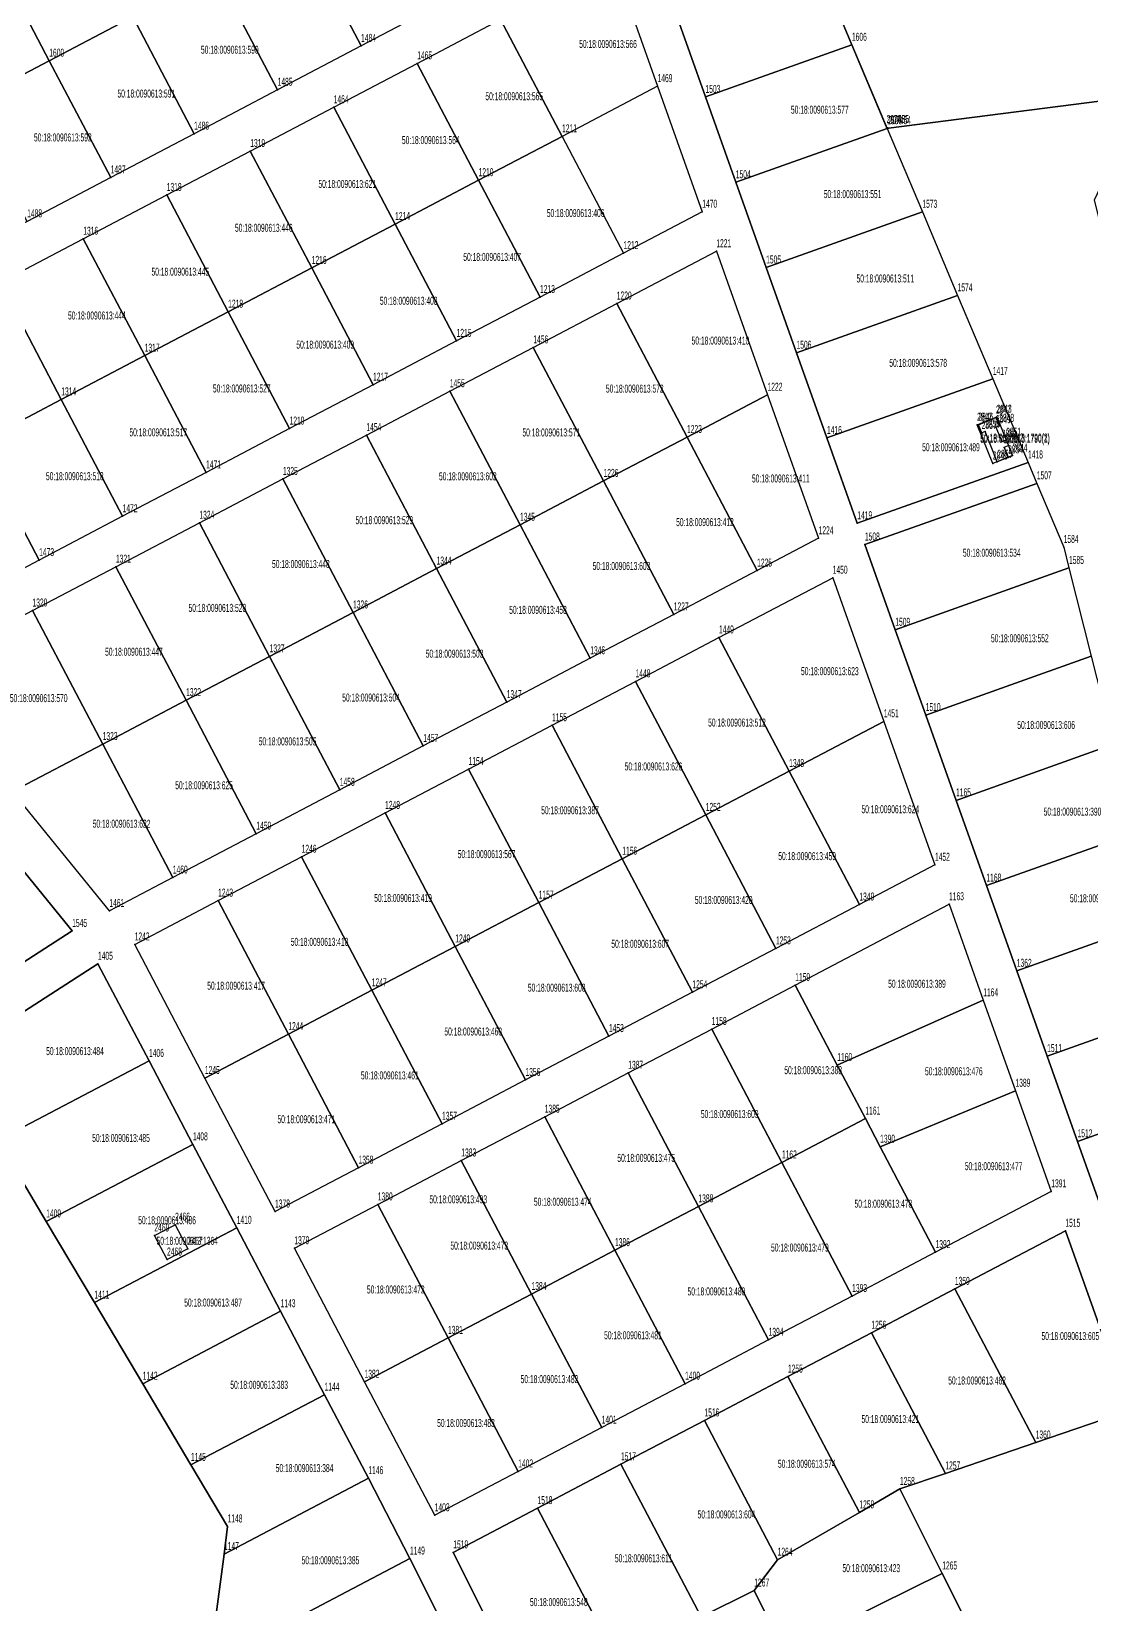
# Model space of a CAD drawing. Extents: x 1277570 to 1279623, y 422293 to 424918.
# Drawn here: x 1278325.3 to 1278606.3, y 422947.8 to 423365 of the extents above; entities that cross this region are included whole.
import ezdxf

# ---------------------------------------------------------------- set-up
doc = ezdxf.new("R2010")
doc.units = 0
doc.layers.get('0').update_dxf_attribs({"linetype": 'CONTINUOUS'})

# ---------------------------------------------------------------- blocks, each defined once
blk = doc.blocks.new('REGION1')
at = {"color": 7, "linetype": 'CONTINUOUS'}
for points in [[(1278495.659999, 423370.999998), (1278503.989998, 423347.600002), (1278512.039998, 423324.99), (1278520.089998, 423302.379998), (1278528.140002, 423279.770001), (1278536.209998, 423257.169999), (1278544.250002, 423234.560001), (1278589.509999, 423250.67), (1278591.840001, 423245.139999), (1278546.270002, 423228.909998), (1278554.320002, 423206.290002), (1278562.380002, 423183.69), (1278570.430002, 423161.079998), (1278578.480001, 423138.470001), (1278586.530001, 423115.859999), (1278594.580001, 423093.250002), (1278602.640001, 423070.649999), (1278610.690001, 423048.029998)], [(1278616.380001, 422999.259999), (1278599.41, 423046.909998), (1278570.12, 423031.519998), (1278547.990001, 423019.890001), (1278525.859998, 423008.259999), (1278503.729999, 422996.630001), (1278481.600001, 422984.999999), (1278459.460001, 422973.370002), (1278437.139998, 422961.640001), (1278456.990001, 422921.929998)], [(1278502.850001, 422944.559999), (1278516.940001, 422951.520001), (1278524.910001, 422935.38)], [(1278436.400002, 422938.529998), (1278425.660001, 422960.000001), (1278414.629998, 422981.320002), (1278402.999998, 423003.450002), (1278391.360002, 423025.580002), (1278379.739998, 423047.700002), (1278368.109998, 423069.840001), (1278356.470002, 423091.970001), (1278342.939998, 423117.73), (1278303.630001, 423092.439999), (1278298.009999, 423101.900001), (1278336.11, 423126.430002), (1278320.400002, 423145.859998), (1278304.660002, 423165.299999), (1278288.949999, 423184.729999), (1278273.22, 423204.17), (1278257.500002, 423223.61), (1278241.769998, 423243.040001), (1278226.049999, 423262.480001), (1278210.330001, 423281.920001), (1278194.600002, 423301.350002), (1278180.84, 423318.359998), (1278144.739999, 423299.390001)], [(1278434.830001, 423372.760001), (1278412.699998, 423361.129999), (1278390.569999, 423349.500002), (1278368.440001, 423337.87), (1278346.310002, 423326.239998), (1278324.179999, 423314.61), (1278302.05, 423302.979998), (1278279.910001, 423291.350001), (1278256.020001, 423278.789998), (1278235.67, 423268.090002), (1278213.209998, 423295.830002), (1278190.769998, 423323.580001), (1278223.450002, 423340.749998), (1278247.359998, 423353.310001), (1278269.490002, 423364.949998), (1278291.62, 423376.570001)], [(1278484.98, 423368.160002), (1278491.3, 423350.460001), (1278503.149998, 423317.159998), (1278482.270002, 423306.179998), (1278460.129998, 423294.550001), (1278438.01, 423282.919999), (1278415.870001, 423271.290001), (1278393.740002, 423259.659999), (1278371.609999, 423248.030002), (1278349.48, 423236.4), (1278327.350001, 423224.769998), (1278305.229999, 423213.140001), (1278287.610001, 423203.880001), (1278265.16, 423231.620002), (1278242.709999, 423259.370001), (1278272.66, 423275.110001), (1278294.789998, 423286.739998), (1278316.920002, 423298.36), (1278339.05, 423310.000002), (1278361.169999, 423321.62), (1278383.309998, 423333.260001), (1278405.440001, 423344.879999), (1278427.58, 423356.510001), (1278449.699999, 423368.149998)]]:
    blk.add_lwpolyline(points, dxfattribs=at)
for points in [[(1278347.709999, 423223.039998), (1278369.830001, 423234.67), (1278391.970001, 423246.300002), (1278414.099999, 423257.929999), (1278436.229998, 423269.560002), (1278458.360001, 423281.189999), (1278480.49, 423292.820001), (1278506.880001, 423306.689999), (1278520.440002, 423268.63), (1278534.000002, 423230.570002), (1278517.700002, 423221.999998), (1278495.579999, 423210.38), (1278473.45, 423198.749998), (1278451.310001, 423187.110002), (1278429.189998, 423175.489999), (1278407.06, 423163.860002), (1278384.920001, 423152.23), (1278362.790002, 423140.600002), (1278345.959998, 423131.749999), (1278320.310002, 423163.45), (1278294.660001, 423195.17), (1278325.58, 423211.410001)], [(1278396.930001, 423146.109999), (1278419.070001, 423157.740001), (1278441.189999, 423169.369998), (1278463.329998, 423181), (1278485.460001, 423192.630002), (1278507.579999, 423204.259999), (1278537.72, 423220.099998), (1278551.280001, 423182.030001), (1278564.840001, 423143.970002), (1278544.800002, 423133.440002), (1278522.669999, 423121.81), (1278500.54, 423110.180002), (1278478.400001, 423098.55), (1278456.279998, 423086.919998), (1278434.16, 423075.290001), (1278412.020001, 423063.659999), (1278389.890002, 423052.030001), (1278371.280001, 423087.439998), (1278352.669999, 423122.849999), (1278374.799998, 423134.480001)], [(1278439.269999, 423065.559999), (1278461.400002, 423077.180001), (1278483.530001, 423088.819998), (1278505.66, 423100.440001), (1278527.789998, 423112.069998), (1278568.57, 423133.509998), (1278577.640001, 423108.050001), (1278586.180002, 423084.049999), (1278595.680001, 423057.380002), (1278565, 423041.26), (1278542.880002, 423029.630002), (1278520.739998, 423018), (1278498.61, 423006.369998), (1278476.490001, 422994.740001), (1278454.350002, 422983.109999), (1278432.219999, 422971.480001), (1278413.610002, 423006.889998), (1278395.010002, 423042.299999), (1278417.13, 423053.920002)]]:
    blk.add_lwpolyline(points, close=True, dxfattribs=at)
blk = doc.blocks.new('REGION2')
at = {"color": 7, "linetype": 'CONTINUOUS'}
blk.add_lwpolyline([(1278577.499998, 422934.570002), (1278566.770002, 422956.04), (1278555.549999, 422978.459998), (1278567.600002, 422982.579999), (1278591.54, 422990.770001), (1278616.380001, 422999.259999), (1278626.79, 423002.819999), (1278664.649998, 423015.76), (1278695.400002, 423024.589999), (1278721.46, 423032.080001), (1278721.580002, 423032.039998), (1278869.729998, 423054.520002)], dxfattribs=at)
blk = doc.blocks.new('REGION3')
at = {"color": 7, "linetype": 'CONTINUOUS'}
blk.add_lwpolyline([(1278902.079999, 423193.240002), (1278834.630001, 423182.65), (1278792.279998, 423326.860002), (1278759.17, 423349.35), (1278710.249998, 423358.619999), (1278620.220001, 423348.020002), (1278552.55, 423339.33), (1278552.030002, 423339.629998), (1278542.83, 423361.430002), (1278534.450002, 423381.310001)], dxfattribs=at)

msp = doc.modelspace()

# ---------------------------------------------------------------- linework, layer by layer
at = {"color": 7, "linetype": 'CONTINUOUS'}
for points in [[(1278396.419999, 423392.110002), (1278418.550002, 423403.739999), (1278434.830001, 423372.760001), (1278412.699998, 423361.129999)], [(1278313.749999, 423388.199998), (1278335.880002, 423399.83), (1278352.160001, 423368.850002), (1278330.029998, 423357.22)], [(1278374.28, 423380.48), (1278396.419999, 423392.110002), (1278412.699998, 423361.129999), (1278390.569999, 423349.500002)], [(1278291.62, 423376.570001), (1278313.749999, 423388.199998), (1278330.029998, 423357.22), (1278307.889999, 423345.589998)], [(1278449.699999, 423368.149998), (1278481.95, 423385.089998), (1278484.98, 423368.160002), (1278491.3, 423350.460001), (1278465.979998, 423337.160001)], [(1278352.160001, 423368.850002), (1278374.28, 423380.48), (1278390.569999, 423349.500002), (1278368.440001, 423337.87)], [(1278495.659999, 423370.999998), (1278534.450002, 423381.310001), (1278542.83, 423361.430002), (1278503.989998, 423347.600002)], [(1278330.029998, 423357.22), (1278352.160001, 423368.850002), (1278368.440001, 423337.87), (1278346.310002, 423326.239998)], [(1278427.58, 423356.510001), (1278449.699999, 423368.149998), (1278465.979998, 423337.160001), (1278443.849999, 423325.529999)], [(1278503.989998, 423347.600002), (1278542.83, 423361.430002), (1278552.17, 423339.279998), (1278512.039998, 423324.99)], [(1278307.889999, 423345.589998), (1278330.029998, 423357.22), (1278346.310002, 423326.239998), (1278324.179999, 423314.61)], [(1278405.440001, 423344.879999), (1278427.58, 423356.510001), (1278443.849999, 423325.529999), (1278421.72, 423313.900001)], [(1278383.309998, 423333.260001), (1278405.440001, 423344.879999), (1278421.72, 423313.900001), (1278399.600002, 423302.269999)], [(1278443.849999, 423325.529999), (1278465.979998, 423337.160001), (1278482.270002, 423306.179998), (1278460.129998, 423294.550001)], [(1278512.039998, 423324.99), (1278552.17, 423339.279998), (1278561.499999, 423317.139999), (1278520.089998, 423302.379998)], [(1278361.169999, 423321.62), (1278383.309998, 423333.260001), (1278399.600002, 423302.269999), (1278377.459998, 423290.650001)], [(1278421.72, 423313.900001), (1278443.849999, 423325.529999), (1278460.129998, 423294.550001), (1278438.01, 423282.919999)], [(1278339.05, 423310.000002), (1278361.169999, 423321.62), (1278377.459998, 423290.650001), (1278355.33, 423279.01)], [(1278520.089998, 423302.379998), (1278561.499999, 423317.139999), (1278570.839999, 423294.980001), (1278528.140002, 423279.770001)], [(1278399.600002, 423302.269999), (1278421.72, 423313.900001), (1278438.01, 423282.919999), (1278415.870001, 423271.290001)], [(1278316.920002, 423298.36), (1278339.05, 423310.000002), (1278355.33, 423279.01), (1278333.210001, 423267.390002)], [(1278480.49, 423292.820001), (1278506.880001, 423306.689999), (1278520.440002, 423268.63), (1278499.100001, 423257.41)], [(1278377.459998, 423290.650001), (1278399.600002, 423302.269999), (1278415.870001, 423271.290001), (1278393.740002, 423259.659999)], [(1278294.789998, 423286.739998), (1278316.920002, 423298.36), (1278333.210001, 423267.390002), (1278311.070002, 423255.750001)], [(1278528.140002, 423279.770001), (1278570.839999, 423294.980001), (1278580.179999, 423272.830002), (1278536.209998, 423257.169999)], [(1278355.33, 423279.01), (1278377.459998, 423290.650001), (1278393.740002, 423259.659999), (1278371.609999, 423248.030002)], [(1278458.360001, 423281.189999), (1278480.49, 423292.820001), (1278499.100001, 423257.41), (1278476.969998, 423245.780002)], [(1278333.210001, 423267.390002), (1278355.33, 423279.01), (1278371.609999, 423248.030002), (1278349.48, 423236.4)], [(1278436.229998, 423269.560002), (1278458.360001, 423281.189999), (1278476.969998, 423245.780002), (1278454.839999, 423234.15)], [(1278414.099999, 423257.929999), (1278436.229998, 423269.560002), (1278454.839999, 423234.15), (1278432.710001, 423222.530002)], [(1278536.209998, 423257.169999), (1278580.179999, 423272.830002), (1278589.509999, 423250.67), (1278544.250002, 423234.560001)], [(1278311.070002, 423255.750001), (1278333.210001, 423267.390002), (1278349.48, 423236.4), (1278327.350001, 423224.769998)], [(1278499.100001, 423257.41), (1278520.440002, 423268.63), (1278534.000002, 423230.570002), (1278517.700002, 423221.999998)], [(1278576.010002, 423260.699999), (1278581.230002, 423262.820001), (1278585.42, 423252.499999), (1278580.19, 423250.380001)], [(1278576.35, 423260.68), (1278580.989999, 423262.560002), (1278581.870002, 423260.379998), (1278580.989999, 423260.019999), (1278582.539998, 423256.2), (1278583.719998, 423256.680002), (1278584.340001, 423255.16), (1278583.160002, 423254.680002), (1278584.240001, 423252.020001), (1278581.359999, 423250.849999), (1278578.120002, 423258.860001), (1278577.239999, 423258.500001)], [(1278391.970001, 423246.300002), (1278414.099999, 423257.929999), (1278432.710001, 423222.530002), (1278410.580002, 423210.890001)], [(1278476.969998, 423245.780002), (1278499.100001, 423257.41), (1278517.700002, 423221.999998), (1278495.579999, 423210.38)], [(1278288.949999, 423244.129998), (1278311.070002, 423255.750001), (1278327.350001, 423224.769998), (1278305.229999, 423213.140001)], [(1278369.830001, 423234.67), (1278391.970001, 423246.300002), (1278410.580002, 423210.890001), (1278388.449998, 423199.259999)], [(1278454.839999, 423234.15), (1278476.969998, 423245.780002), (1278495.579999, 423210.38), (1278473.45, 423198.749998)], [(1278546.270002, 423228.909998), (1278591.840001, 423245.139999), (1278598.96, 423228.260001), (1278600.370002, 423222.699998), (1278554.320002, 423206.290002)], [(1278347.709999, 423223.039998), (1278369.830001, 423234.67), (1278388.449998, 423199.259999), (1278366.309999, 423187.640001)], [(1278432.710001, 423222.530002), (1278454.839999, 423234.15), (1278473.45, 423198.749998), (1278451.310001, 423187.110002)], [(1278325.58, 423211.410001), (1278347.709999, 423223.039998), (1278366.309999, 423187.640001), (1278344.190001, 423175.999999)], [(1278410.580002, 423210.890001), (1278432.710001, 423222.530002), (1278451.310001, 423187.110002), (1278429.189998, 423175.489999)], [(1278507.579999, 423204.259999), (1278537.72, 423220.099998), (1278551.280001, 423182.030001), (1278526.190001, 423168.849998)], [(1278554.320002, 423206.290002), (1278600.370002, 423222.699998), (1278606.29, 423199.33), (1278562.380002, 423183.69)], [(1278294.660001, 423195.17), (1278325.58, 423211.410001), (1278344.190001, 423175.999999), (1278320.310002, 423163.45)], [(1278388.449998, 423199.259999), (1278410.580002, 423210.890001), (1278429.189998, 423175.489999), (1278407.06, 423163.860002)], [(1278485.460001, 423192.630002), (1278507.579999, 423204.259999), (1278526.190001, 423168.849998), (1278504.060002, 423157.220001)], [(1278366.309999, 423187.640001), (1278388.449998, 423199.259999), (1278407.06, 423163.860002), (1278384.920001, 423152.23)], [(1278562.380002, 423183.69), (1278606.29, 423199.33), (1278612.199998, 423175.950002), (1278570.430002, 423161.079998)], [(1278463.329998, 423181), (1278485.460001, 423192.630002), (1278504.060002, 423157.220001), (1278481.939999, 423145.589999)], [(1278344.190001, 423175.999999), (1278366.309999, 423187.640001), (1278384.920001, 423152.23), (1278362.790002, 423140.600002)], [(1278526.190001, 423168.849998), (1278551.280001, 423182.030001), (1278564.840001, 423143.970002), (1278544.800002, 423133.440002)], [(1278441.189999, 423169.369998), (1278463.329998, 423181), (1278481.939999, 423145.589999), (1278459.8, 423133.960001)], [(1278320.310002, 423163.45), (1278344.190001, 423175.999999), (1278362.790002, 423140.600002), (1278345.959998, 423131.749999)], [(1278570.430002, 423161.079998), (1278612.199998, 423175.950002), (1278618.120001, 423152.589999), (1278578.480001, 423138.470001)], [(1278419.070001, 423157.740001), (1278441.189999, 423169.369998), (1278459.8, 423133.960001), (1278437.670001, 423122.329999)], [(1278504.060002, 423157.220001), (1278526.190001, 423168.849998), (1278544.800002, 423133.440002), (1278522.669999, 423121.81)], [(1278396.930001, 423146.109999), (1278419.070001, 423157.740001), (1278437.670001, 423122.329999), (1278415.530002, 423110.700002)], [(1278481.939999, 423145.589999), (1278504.060002, 423157.220001), (1278522.669999, 423121.81), (1278500.54, 423110.180002)], [(1278578.480001, 423138.470001), (1278618.120001, 423152.589999), (1278624.029999, 423129.220001), (1278586.530001, 423115.859999)], [(1278287.630002, 423119.360001), (1278320.400002, 423145.859998), (1278336.11, 423126.430002), (1278298.009999, 423101.900001)], [(1278374.799998, 423134.480001), (1278396.930001, 423146.109999), (1278415.530002, 423110.700002), (1278393.409999, 423099.07)], [(1278459.8, 423133.960001), (1278481.939999, 423145.589999), (1278500.54, 423110.180002), (1278478.400001, 423098.55)], [(1278352.669999, 423122.849999), (1278374.799998, 423134.480001), (1278393.409999, 423099.07), (1278371.280001, 423087.439998)], [(1278437.670001, 423122.329999), (1278459.8, 423133.960001), (1278478.400001, 423098.55), (1278456.279998, 423086.919998)], [(1278527.789998, 423112.069998), (1278568.57, 423133.509998), (1278577.640001, 423108.050001), (1278538.930001, 423090.879999)], [(1278586.530001, 423115.859999), (1278624.029999, 423129.220001), (1278627.89, 423113.990002), (1278630.82, 423106.16), (1278594.580001, 423093.250002)], [(1278415.530002, 423110.700002), (1278437.670001, 423122.329999), (1278456.279998, 423086.919998), (1278434.16, 423075.290001)], [(1278303.630001, 423092.439999), (1278342.939998, 423117.73), (1278356.470002, 423091.970001), (1278316.42, 423070.919999)], [(1278505.66, 423100.440001), (1278527.789998, 423112.069998), (1278538.930001, 423090.879999), (1278546.389999, 423076.670001), (1278524.270001, 423065.039999)], [(1278393.409999, 423099.07), (1278415.530002, 423110.700002), (1278434.16, 423075.290001), (1278412.020001, 423063.659999)], [(1278538.930001, 423090.879999), (1278577.640001, 423108.050001), (1278586.180002, 423084.049999), (1278550.309998, 423069.220002), (1278546.389999, 423076.670001)], [(1278594.580001, 423093.250002), (1278630.82, 423106.16), (1278639.229999, 423083.68), (1278602.640001, 423070.649999)], [(1278371.280001, 423087.439998), (1278393.409999, 423099.07), (1278412.020001, 423063.659999), (1278389.890002, 423052.030001)], [(1278483.530001, 423088.819998), (1278505.66, 423100.440001), (1278524.270001, 423065.039999), (1278502.130002, 423053.410002)], [(1278316.42, 423070.919999), (1278356.470002, 423091.970001), (1278368.109998, 423069.840001), (1278329.219999, 423049.399999)], [(1278461.400002, 423077.180001), (1278483.530001, 423088.819998), (1278502.130002, 423053.410002), (1278480.009999, 423041.78)], [(1278550.309998, 423069.220002), (1278586.180002, 423084.049999), (1278595.680001, 423057.380002), (1278565, 423041.26)], [(1278602.640001, 423070.649999), (1278639.229999, 423083.68), (1278647.639999, 423061.200001), (1278610.690001, 423048.029998)], [(1278439.269999, 423065.559999), (1278461.400002, 423077.180001), (1278480.009999, 423041.78), (1278457.88, 423030.150002)], [(1278524.270001, 423065.039999), (1278546.389999, 423076.670001), (1278550.309998, 423069.220002), (1278565, 423041.26), (1278542.880002, 423029.630002)], [(1278329.219999, 423049.399999), (1278368.109998, 423069.840001), (1278379.739998, 423047.700002), (1278342.000002, 423027.889998)], [(1278417.13, 423053.920002), (1278439.269999, 423065.559999), (1278457.88, 423030.150002), (1278435.740001, 423018.52)], [(1278502.130002, 423053.410002), (1278524.270001, 423065.039999), (1278542.880002, 423029.630002), (1278520.739998, 423018)], [(1278395.010002, 423042.299999), (1278417.13, 423053.920002), (1278435.740001, 423018.52), (1278413.610002, 423006.889998)], [(1278480.009999, 423041.78), (1278502.130002, 423053.410002), (1278520.739998, 423018), (1278498.61, 423006.369998)], [(1278363.39, 423048.549998), (1278366.739998, 423042.159998), (1278361.259999, 423039.289999), (1278357.9, 423045.669999)], [(1278342.000002, 423027.889998), (1278379.739998, 423047.700002), (1278391.360002, 423025.580002), (1278354.800001, 423006.359999)], [(1278570.12, 423031.519998), (1278599.41, 423046.909998), (1278616.380001, 422999.259999), (1278591.54, 422990.770001)], [(1278457.88, 423030.150002), (1278480.009999, 423041.78), (1278498.61, 423006.369998), (1278476.490001, 422994.740001)], [(1278435.740001, 423018.52), (1278457.88, 423030.150002), (1278476.490001, 422994.740001), (1278454.350002, 422983.109999)], [(1278547.990001, 423019.890001), (1278570.12, 423031.519998), (1278591.54, 422990.770001), (1278567.600002, 422982.579999)], [(1278354.800001, 423006.359999), (1278391.360002, 423025.580002), (1278402.999998, 423003.450002), (1278367.589999, 422984.839999)], [(1278525.859998, 423008.259999), (1278547.990001, 423019.890001), (1278567.600002, 422982.579999), (1278555.549999, 422978.459998), (1278544.800002, 422972.239998)], [(1278413.610002, 423006.889998), (1278435.740001, 423018.52), (1278454.350002, 422983.109999), (1278432.219999, 422971.480001)], [(1278503.729999, 422996.630001), (1278525.859998, 423008.259999), (1278544.800002, 422972.239998), (1278523.129999, 422959.699998)], [(1278367.589999, 422984.839999), (1278402.999998, 423003.450002), (1278414.629998, 422981.320002), (1278376.359998, 422961.210001), (1278377.3, 422968.509998)], [(1278481.600001, 422984.999999), (1278503.729999, 422996.630001), (1278523.129999, 422959.699998), (1278516.940001, 422951.520001), (1278502.850001, 422944.559999)], [(1278459.460001, 422973.370002), (1278481.600001, 422984.999999), (1278502.850001, 422944.559999), (1278480.430002, 422933.489999)], [(1278376.359998, 422961.210001), (1278414.629998, 422981.320002), (1278425.660001, 422960.000001), (1278378.980001, 422935.47), (1278374.140002, 422943.900002)], [(1278523.129999, 422959.699998), (1278544.800002, 422972.239998), (1278555.549999, 422978.459998), (1278566.770002, 422956.04), (1278524.910001, 422935.38), (1278516.940001, 422951.520001)], [(1278437.139998, 422961.640001), (1278459.460001, 422973.370002), (1278480.430002, 422933.489999), (1278456.990001, 422921.929998)], [(1278378.980001, 422935.47), (1278425.660001, 422960.000001), (1278436.400002, 422938.529998), (1278390.95, 422914.649999)], [(1278524.910001, 422935.38), (1278566.770002, 422956.04), (1278577.499998, 422934.570002), (1278535.530001, 422913.850001)]]:
    msp.add_lwpolyline(points, close=True, dxfattribs=at)
for points in [[(1278534.450002, 423381.310001), (1278542.83, 423361.430002), (1278552.030002, 423339.619999), (1278552.55, 423339.33), (1278620.220001, 423348.020002), (1278607.050002, 423320.249999), (1278636.179998, 423203.859998), (1278638.540001, 423198.46), (1278682.45, 423098.010001), (1278721.539999, 423032.1), (1278721.46, 423032.080001), (1278695.400002, 423024.589999), (1278664.649998, 423015.76), (1278626.79, 423002.819999), (1278616.380001, 422999.259999), (1278591.54, 422990.770001), (1278567.600002, 422982.579999), (1278555.549999, 422978.459998), (1278566.770002, 422956.04), (1278577.499998, 422934.570002)], [(1278144.739999, 423299.390001), (1278163.499998, 423276.189998), (1278179.230002, 423256.749998), (1278194.950001, 423237.320002), (1278210.68, 423217.890001), (1278226.399998, 423198.450001), (1278242.130002, 423179.01), (1278257.850001, 423159.579999), (1278273.57, 423140.139999), (1278280.039998, 423132.140002), (1278287.630002, 423119.360001), (1278298.009999, 423101.900001), (1278303.630001, 423092.439999), (1278316.42, 423070.919999), (1278329.219999, 423049.399999), (1278342.000002, 423027.889998), (1278354.800001, 423006.359999), (1278367.589999, 422984.839999), (1278377.3, 422968.509998), (1278376.359998, 422961.210001), (1278374.140002, 422943.900002)], [(1278374.140002, 422943.900002), (1278376.359998, 422961.210001), (1278377.3, 422968.509998), (1278367.589999, 422984.839999), (1278354.800001, 423006.359999), (1278342.000002, 423027.889998), (1278329.219999, 423049.399999), (1278316.42, 423070.919999), (1278303.630001, 423092.439999), (1278298.009999, 423101.900001), (1278287.630002, 423119.360001), (1278280.039998, 423132.140002), (1278273.57, 423140.139999), (1278257.850001, 423159.579999), (1278242.130002, 423179.01), (1278226.399998, 423198.450001), (1278210.68, 423217.890001), (1278194.950001, 423237.320002), (1278179.230002, 423256.749998), (1278163.499998, 423276.189998), (1278144.739999, 423299.390001)]]:
    msp.add_lwpolyline(points, dxfattribs=at)
at = {"color": 7}
for p in [(1278542.83, 423361.430002), (1278330.029998, 423357.22), (1278412.699998, 423361.129999), (1278427.58, 423356.510001), (1278390.569999, 423349.500002), (1278491.3, 423350.460001), (1278405.440001, 423344.879999), (1278503.989998, 423347.600002), (1278368.440001, 423337.87), (1278465.979998, 423337.160001), (1278552.030002, 423339.629998), (1278552.030002, 423339.619999), (1278552.17, 423339.279998), (1278552.55, 423339.33), (1278383.309998, 423333.260001), (1278346.310002, 423326.239998), (1278443.849999, 423325.529999), (1278512.039998, 423324.99), (1278361.169999, 423321.62), (1278503.149998, 423317.159998), (1278561.499999, 423317.139999), (1278421.72, 423313.900001), (1278339.05, 423310.000002), (1278482.270002, 423306.179998), (1278506.880001, 423306.689999), (1278399.600002, 423302.269999), (1278520.089998, 423302.379998), (1278460.129998, 423294.550001), (1278570.839999, 423294.980001), (1278377.459998, 423290.650001), (1278480.49, 423292.820001), (1278438.01, 423282.919999), (1278355.33, 423279.01), (1278458.360001, 423281.189999), (1278528.140002, 423279.770001), (1278415.870001, 423271.290001), (1278436.229998, 423269.560002), (1278580.179999, 423272.830002), (1278333.210001, 423267.390002), (1278520.440002, 423268.63), (1278580.989999, 423262.560002), (1278581.230002, 423262.820001), (1278393.740002, 423259.659999), (1278414.099999, 423257.929999), (1278499.100001, 423257.41), (1278536.209998, 423257.169999), (1278576.010002, 423260.699999), (1278576.35, 423260.68), (1278577.239999, 423258.500001), (1278578.120002, 423258.860001), (1278580.989999, 423260.019999), (1278581.870002, 423260.379998), (1278582.539998, 423256.2), (1278583.160002, 423254.680002), (1278583.719998, 423256.680002), (1278584.340001, 423255.16), (1278580.19, 423250.380001), (1278581.359999, 423250.849999), (1278584.240001, 423252.020001), (1278585.42, 423252.499999), (1278589.509999, 423250.67), (1278371.609999, 423248.030002), (1278391.970001, 423246.300002), (1278476.969998, 423245.780002), (1278591.840001, 423245.139999), (1278349.48, 423236.4), (1278369.830001, 423234.67), (1278454.839999, 423234.15), (1278544.250002, 423234.560001), (1278534.000002, 423230.570002), (1278546.270002, 423228.909998), (1278598.96, 423228.260001), (1278327.350001, 423224.769998), (1278347.709999, 423223.039998), (1278432.710001, 423222.530002), (1278517.700002, 423221.999998), (1278537.72, 423220.099998), (1278600.370002, 423222.699998), (1278325.58, 423211.410001), (1278410.580002, 423210.890001), (1278495.579999, 423210.38), (1278507.579999, 423204.259999), (1278554.320002, 423206.290002), (1278388.449998, 423199.259999), (1278473.45, 423198.749998), (1278606.29, 423199.33), (1278485.460001, 423192.630002), (1278366.309999, 423187.640001), (1278451.310001, 423187.110002), (1278551.280001, 423182.030001), (1278562.380002, 423183.69), (1278463.329998, 423181), (1278344.190001, 423175.999999), (1278429.189998, 423175.489999), (1278441.189999, 423169.369998), (1278526.190001, 423168.849998), (1278407.06, 423163.860002), (1278570.430002, 423161.079998), (1278419.070001, 423157.740001), (1278504.060002, 423157.220001), (1278384.920001, 423152.23), (1278396.930001, 423146.109999), (1278481.939999, 423145.589999), (1278362.790002, 423140.600002), (1278564.840001, 423143.970002), (1278578.480001, 423138.470001), (1278374.799998, 423134.480001), (1278459.8, 423133.960001), (1278544.800002, 423133.440002), (1278568.57, 423133.509998), (1278345.959998, 423131.749999), (1278336.11, 423126.430002), (1278352.669999, 423122.849999), (1278437.670001, 423122.329999), (1278522.669999, 423121.81), (1278342.939998, 423117.73), (1278586.530001, 423115.859999), (1278527.789998, 423112.069998), (1278415.530002, 423110.700002), (1278500.54, 423110.180002), (1278577.640001, 423108.050001), (1278393.409999, 423099.07), (1278478.400001, 423098.55), (1278505.66, 423100.440001), (1278356.470002, 423091.970001), (1278538.930001, 423090.879999), (1278594.580001, 423093.250002), (1278371.280001, 423087.439998), (1278456.279998, 423086.919998), (1278483.530001, 423088.819998), (1278586.180002, 423084.049999), (1278434.16, 423075.290001), (1278461.400002, 423077.180001), (1278546.389999, 423076.670001), (1278368.109998, 423069.840001), (1278602.640001, 423070.649999), (1278439.269999, 423065.559999), (1278550.309998, 423069.220002), (1278412.020001, 423063.659999), (1278524.270001, 423065.039999), (1278595.680001, 423057.380002), (1278417.13, 423053.920002), (1278502.130002, 423053.410002), (1278329.219999, 423049.399999), (1278363.39, 423048.549998), (1278389.890002, 423052.030001), (1278357.9, 423045.669999), (1278379.739998, 423047.700002), (1278599.41, 423046.909998), (1278366.739998, 423042.159998), (1278395.010002, 423042.299999), (1278480.009999, 423041.78), (1278565, 423041.26), (1278361.259999, 423039.289999), (1278342.000002, 423027.889998), (1278457.88, 423030.150002), (1278542.880002, 423029.630002), (1278570.12, 423031.519998), (1278391.360002, 423025.580002), (1278547.990001, 423019.890001), (1278435.740001, 423018.52), (1278520.739998, 423018), (1278413.610002, 423006.889998), (1278525.859998, 423008.259999), (1278354.800001, 423006.359999), (1278402.999998, 423003.450002), (1278498.61, 423006.369998), (1278476.490001, 422994.740001), (1278503.729999, 422996.630001), (1278591.54, 422990.770001), (1278367.589999, 422984.839999), (1278454.350002, 422983.109999), (1278481.600001, 422984.999999), (1278567.600002, 422982.579999), (1278414.629998, 422981.320002), (1278555.549999, 422978.459998), (1278459.460001, 422973.370002), (1278432.219999, 422971.480001), (1278544.800002, 422972.239998), (1278377.3, 422968.509998), (1278376.359998, 422961.210001), (1278437.139998, 422961.640001), (1278425.660001, 422960.000001), (1278523.129999, 422959.699998), (1278566.770002, 422956.04), (1278516.940001, 422951.520001)]:
    msp.add_point(p, dxfattribs=at)

# ---------------------------------------------------------------- block references
for name in ['REGION3', 'REGION1', 'REGION2']:
    msp.add_blockref(name, (0, 0), dxfattribs=at)

# ---------------------------------------------------------------- texts
at = {"color": 7, "width": 0.5}
for s, height, p in [('1484', 2.122561, (1278412.699998, 423362.202441)), ('50:18:0090613:566', 2.122561, (1278470.511872, 423360.606917)), ('1606', 2.122557, (1278542.83, 423362.502442)), ('1600', 2.122557, (1278330.029998, 423358.292441)), ('50:18:0090613:590', 2.122557, (1278370.238226, 423359.076655)), ('1465', 2.122557, (1278427.58, 423357.582442)), ('1469', 2.122557, (1278491.3, 423351.532442)), ('50:18:0090613:591', 2.122557, (1278348.11, 423347.44744)), ('1485', 2.122557, (1278390.569999, 423350.572442)), ('50:18:0090613:565', 2.122561, (1278445.653439, 423346.73988)), ('1503', 2.122557, (1278503.989998, 423348.672442)), ('1464', 2.122561, (1278405.440001, 423345.952441)), ('50:18:0090613:577', 2.122557, (1278526.656093, 423343.166472)), ('1486', 2.122561, (1278368.440001, 423338.942441)), ('207455', 2.122557, (1278552.030002, 423340.702443)), ('207535', 2.122561, (1278552.030002, 423340.69244)), ('1596', 2.122557, (1278552.17, 423340.352443)), ('207454', 2.122557, (1278552.55, 423340.402441)), ('50:18:0090613:592', 2.122557, (1278325.976777, 423335.818226)), ('1319', 2.122557, (1278383.309998, 423334.332442)), ('50:18:0090613:564', 2.122557, (1278423.521776, 423335.108227)), ('1211', 2.122557, (1278465.979998, 423338.232441)), ('1487', 2.122557, (1278346.310002, 423327.312443)), ('1210', 2.122561, (1278443.849999, 423326.60244)), ('1504', 2.122557, (1278512.039998, 423326.06244)), ('1318', 2.122557, (1278361.169999, 423322.69244)), ('50:18:0090613:621', 2.122557, (1278401.391561, 423323.480002)), ('1470', 2.122557, (1278503.149998, 423318.232443)), ('50:18:0090613:551', 2.122561, (1278535.345956, 423320.790518)), ('1573', 2.122561, (1278561.499999, 423318.212441)), ('1488', 2.122557, (1278324.179999, 423315.682441)), ('1214', 2.122557, (1278421.72, 423314.972442)), ('50:18:0090613:406', 2.122557, (1278461.933226, 423315.756656)), ('1316', 2.122557, (1278339.05, 423311.072442)), ('50:18:0090613:446', 2.122557, (1278379.260426, 423311.853894)), ('1212', 2.122557, (1278482.270002, 423307.252443)), ('1221', 2.122561, (1278506.880001, 423307.76244)), ('1216', 2.122561, (1278399.600002, 423303.342441)), ('50:18:0090613:407', 2.122561, (1278439.801775, 423304.128225)), ('1505', 2.122557, (1278520.089998, 423303.452443)), ('50:18:0090613:445', 2.122557, (1278357.127796, 423300.220205)), ('50:18:0090613:511', 2.122557, (1278544.040995, 423298.41334)), ('50:18:0090613:408', 2.122557, (1278417.676449, 423292.49587)), ('1213', 2.122557, (1278460.129998, 423295.622441)), ('1220', 2.122557, (1278480.49, 423293.892441)), ('1574', 2.122557, (1278570.839999, 423296.052441)), ('50:18:0090613:444', 2.122557, (1278335.002201, 423288.594677)), ('1218', 2.122557, (1278377.459998, 423291.722442)), ('1317', 2.122557, (1278355.33, 423280.08244)), ('50:18:0090613:409', 2.122557, (1278395.541561, 423280.870002)), ('1215', 2.122561, (1278438.01, 423283.99244)), ('1456', 2.122561, (1278458.360001, 423282.26244)), ('50:18:0090613:410', 2.122557, (1278500.318749, 423281.937407)), ('1506', 2.122557, (1278528.140002, 423280.842441)), ('50:18:0090613:578', 2.122561, (1278552.739077, 423276.035449)), ('1217', 2.122557, (1278415.870001, 423272.362442)), ('1417', 2.122557, (1278580.179999, 423273.902443)), ('1314', 2.122557, (1278333.210001, 423268.462442)), ('50:18:0090613:527', 2.122561, (1278373.410214, 423269.240666)), ('1455', 2.122557, (1278436.229998, 423270.632442)), ('50:18:0090613:572', 2.122561, (1278477.605, 423269.202441)), ('1222', 2.122557, (1278520.440002, 423269.702441)), ('2847', 2.122557, (1278580.989999, 423263.632442)), ('2843', 2.122557, (1278581.230002, 423263.892442)), ('1219', 2.122561, (1278393.740002, 423260.732441)), ('2842', 2.122561, (1278576.010002, 423261.772441)), ('2846', 2.122557, (1278576.35, 423261.752441)), ('2857', 2.122557, (1278577.239999, 423259.572442)), ('2856', 2.122557, (1278578.120002, 423259.932441)), ('2849', 2.122561, (1278580.989999, 423261.09244)), ('2848', 2.122557, (1278581.870002, 423261.452443)), ('50:18:0090613:517', 2.122561, (1278351.283011, 423257.608429)), ('1454', 2.122561, (1278414.099999, 423259.002441)), ('50:18:0090613:571', 2.122557, (1278455.475001, 423257.572442)), ('1223', 2.122561, (1278499.100001, 423258.482441)), ('1416', 2.122561, (1278536.209998, 423258.24244)), ('50:18:0090613:1790(2)', 2.122561, (1278576.844472, 423256.214701)), ('50:18:0090613:1790(1)', 2.122561, (1278576.86105, 423255.891126)), ('2850', 2.122561, (1278582.539998, 423257.272441)), ('2853', 2.122557, (1278583.160002, 423255.752443)), ('2851', 2.122557, (1278583.719998, 423257.752442)), ('2852', 2.122561, (1278584.340001, 423256.232441)), ('50:18:0090613:489', 2.122557, (1278561.434734, 423253.656621)), ('2845', 2.122557, (1278580.19, 423251.452442)), ('2855', 2.122561, (1278581.359999, 423251.922441)), ('2854', 2.122557, (1278584.240001, 423253.092442)), ('2844', 2.122561, (1278585.42, 423253.57244)), ('1418', 2.122561, (1278589.509999, 423251.742441)), ('1471', 2.122557, (1278371.609999, 423249.102442)), ('1325', 2.122557, (1278391.970001, 423247.372442)), ('1226', 2.122557, (1278476.969998, 423246.852443)), ('50:18:0090613:518', 2.122557, (1278329.15199, 423245.981453)), ('50:18:0090613:602', 2.122561, (1278433.34512, 423245.945704)), ('50:18:0090613:411', 2.122557, (1278516.32615, 423245.374753)), ('1507', 2.122561, (1278591.840001, 423246.212441)), ('1472', 2.122557, (1278349.48, 423237.47244)), ('1324', 2.122557, (1278369.830001, 423235.74244)), ('50:18:0090613:529', 2.122557, (1278411.214881, 423234.314178)), ('1345', 2.122557, (1278454.839999, 423235.222441)), ('1419', 2.122557, (1278544.250002, 423235.632442)), ('50:18:0090613:412', 2.122557, (1278496.211856, 423233.796639)), ('1224', 2.122557, (1278534.000002, 423231.642443)), ('1508', 2.122561, (1278546.270002, 423229.98244)), ('1473', 2.122557, (1278327.350001, 423225.842443)), ('50:18:0090613:534', 2.122557, (1278572.241118, 423225.684437)), ('1584', 2.122557, (1278598.96, 423229.332441)), ('1321', 2.122557, (1278347.709999, 423224.112443)), ('50:18:0090613:448', 2.122557, (1278389.081738, 423222.683374)), ('1344', 2.122557, (1278432.710001, 423223.602443)), ('50:18:0090613:603', 2.122557, (1278474.084998, 423222.167443)), ('1225', 2.122557, (1278517.700002, 423223.072443)), ('1585', 2.122557, (1278600.370002, 423223.772443)), ('1450', 2.122557, (1278537.72, 423221.172443)), ('1320', 2.122557, (1278325.58, 423212.482441)), ('50:18:0090613:528', 2.122561, (1278366.951645, 423211.05384)), ('1326', 2.122557, (1278410.580002, 423211.962441)), ('50:18:0090613:458', 2.122561, (1278451.953024, 423210.534981)), ('1227', 2.122557, (1278495.579999, 423211.452441)), ('1449', 2.122561, (1278507.579999, 423205.332441)), ('1509', 2.122557, (1278554.320002, 423207.362442)), ('50:18:0090613:552', 2.122557, (1278579.688376, 423202.996556)), ('50:18:0090613:447', 2.122557, (1278344.821618, 423199.42511)), ('1327', 2.122561, (1278388.449998, 423200.33244)), ('50:18:0090613:503', 2.122557, (1278429.821973, 423198.9099)), ('1346', 2.122561, (1278473.45, 423199.82244)), ('1448', 2.122557, (1278485.460001, 423193.702442)), ('50:18:0090613:623', 2.122557, (1278529.322595, 423194.272765)), ('1322', 2.122557, (1278366.309999, 423188.712441)), ('1347', 2.122557, (1278451.310001, 423188.182442)), ('50:18:0090613:570', 2.122561, (1278319.586018, 423187.127951)), ('50:18:0090613:504', 2.122557, (1278407.695002, 423187.277442)), ('1510', 2.122561, (1278562.380002, 423184.762441)), ('1155', 2.122557, (1278463.329998, 423182.07244)), ('50:18:0090613:512', 2.122557, (1278504.698262, 423180.64151)), ('1451', 2.122557, (1278551.280001, 423183.102441)), ('50:18:0090613:606', 2.122561, (1278586.672031, 423180.011159)), ('1323', 2.122561, (1278344.190001, 423177.072441)), ('50:18:0090613:505', 2.122557, (1278385.559878, 423175.649179)), ('1457', 2.122561, (1278429.189998, 423176.56244)), ('1154', 2.122557, (1278441.189999, 423170.442443)), ('50:18:0090613:626', 2.122557, (1278482.571738, 423169.013374)), ('1348', 2.122557, (1278526.190001, 423169.922443)), ('50:18:0090613:625', 2.122561, (1278363.428385, 423164.019773)), ('1458', 2.122557, (1278407.06, 423164.932442)), ('1165', 2.122557, (1278570.430002, 423162.152443)), ('1248', 2.122557, (1278419.070001, 423158.812441)), ('50:18:0090613:387', 2.122561, (1278460.44, 423157.38244)), ('1252', 2.122557, (1278504.060002, 423158.292441)), ('50:18:0090613:624', 2.122561, (1278545.352454, 423157.659822)), ('50:18:0090613:390', 2.122557, (1278593.650943, 423157.02466)), ('50:18:0090613:622', 2.122557, (1278341.548955, 423153.820266)), ('1459', 2.122561, (1278384.920001, 423153.302441)), ('1246', 2.122561, (1278396.930001, 423147.18244)), ('1156', 2.122561, (1278481.939999, 423146.66244)), ('50:18:0090613:567', 2.122557, (1278438.308261, 423145.751508)), ('50:18:0090613:459', 2.122557, (1278523.305001, 423145.232442)), ('1452', 2.122557, (1278564.840001, 423145.042443)), ('1460', 2.122557, (1278362.790002, 423141.672443)), ('1168', 2.122557, (1278578.480001, 423139.542441)), ('1243', 2.122557, (1278374.799998, 423135.552442)), ('50:18:0090613:419', 2.122561, (1278416.175, 423134.122441)), ('1157', 2.122557, (1278459.8, 423135.032442)), ('1349', 2.122557, (1278544.800002, 423134.512442)), ('1163', 2.122557, (1278568.57, 423134.582443)), ('50:18:0090613:463', 2.122561, (1278600.632439, 423134.0436)), ('1461', 2.122561, (1278345.959998, 423132.822441)), ('50:18:0090613:420', 2.122557, (1278501.178265, 423133.601511)), ('1545', 2.122557, (1278336.11, 423127.502442)), ('1242', 2.122561, (1278352.669999, 423123.922441)), ('50:18:0090613:418', 2.122561, (1278394.041739, 423122.493372)), ('1249', 2.122561, (1278437.670001, 423123.402441)), ('50:18:0090613:607', 2.122557, (1278479.044999, 423121.972442)), ('1253', 2.122561, (1278522.669999, 423122.882441)), ('1405', 2.122557, (1278342.939998, 423118.802441)), ('1159', 2.122557, (1278527.789998, 423113.142443)), ('1362', 2.122561, (1278586.530001, 423116.93244)), ('50:18:0090613:417', 2.122557, (1278371.914998, 423110.86244)), ('1247', 2.122557, (1278415.530002, 423111.772442)), ('50:18:0090613:608', 2.122557, (1278456.911737, 423110.343374)), ('1254', 2.122557, (1278500.54, 423111.252442)), ('50:18:0090613:389', 2.122557, (1278552.421856, 423111.374336)), ('1164', 2.122557, (1278577.640001, 423109.122441)), ('1158', 2.122557, (1278505.66, 423101.512441)), ('1244', 2.122557, (1278393.409999, 423100.14244)), ('50:18:0090613:460', 2.122557, (1278434.783474, 423098.714305)), ('1453', 2.122557, (1278478.400001, 423099.62244)), ('50:18:0090613:484', 2.122557, (1278329.199399, 423093.51614)), ('1406', 2.122557, (1278356.470002, 423093.042441)), ('1511', 2.122557, (1278594.580001, 423094.322442)), ('1245', 2.122557, (1278371.280001, 423088.512443)), ('1356', 2.122557, (1278456.279998, 423087.992443)), ('1387', 2.122557, (1278483.530001, 423089.892443)), ('50:18:0090613:388', 2.122557, (1278524.903032, 423088.458891)), ('1160', 2.122561, (1278538.930001, 423091.95244)), ('50:18:0090613:476', 2.122557, (1278562.195061, 423088.172947)), ('50:18:0090613:461', 2.122557, (1278412.656526, 423087.080579)), ('1389', 2.122561, (1278586.180002, 423085.122441)), ('50:18:0090613:471', 2.122561, (1278390.524999, 423075.45244)), ('1357', 2.122557, (1278434.16, 423076.362441)), ('1385', 2.122557, (1278461.400002, 423078.252442)), ('50:18:0090613:609', 2.122557, (1278502.773142, 423076.828248)), ('1161', 2.122557, (1278546.389999, 423077.742441)), ('1512', 2.122561, (1278602.640001, 423071.722441)), ('50:18:0090613:485', 2.122557, (1278341.400107, 423070.488419)), ('1408', 2.122557, (1278368.109998, 423070.912441)), ('1390', 2.122557, (1278550.309998, 423070.292442)), ('1358', 2.122561, (1278412.020001, 423064.73244)), ('1383', 2.122561, (1278439.269999, 423066.63244)), ('50:18:0090613:475', 2.122561, (1278480.641856, 423065.201637)), ('1162', 2.122561, (1278524.270001, 423066.11244)), ('50:18:0090613:477', 2.122561, (1278572.739706, 423062.996948)), ('1380', 2.122557, (1278417.13, 423054.992442)), ('1391', 2.122557, (1278595.680001, 423058.452442)), ('1409', 2.122561, (1278329.219999, 423050.47244)), ('1378', 2.122557, (1278389.890002, 423053.102442)), ('50:18:0090613:493', 2.122561, (1278430.812996, 423054.214311)), ('50:18:0090613:474', 2.122557, (1278458.51488, 423053.569177)), ('1388', 2.122557, (1278502.130002, 423054.482442)), ('50:18:0090613:478', 2.122557, (1278543.510756, 423053.053194)), ('50:18:0090613:486', 2.122557, (1278353.614612, 423048.666606)), ('2469', 2.122561, (1278357.9, 423046.742441)), ('2466', 2.122557, (1278363.39, 423049.622443)), ('1410', 2.122557, (1278379.739998, 423048.772442)), ('1515', 2.122557, (1278599.41, 423047.982443)), ('50:18:0090613:1364', 2.122561, (1278358.469987, 423043.21128)), ('2467', 2.122557, (1278366.739998, 423043.232443)), ('1379', 2.122561, (1278395.010002, 423043.372441)), ('1386', 2.122561, (1278480.009999, 423042.852441)), ('1392', 2.122561, (1278565, 423042.332441)), ('2468', 2.122561, (1278361.259999, 423040.36244)), ('50:18:0090613:473', 2.122561, (1278436.380119, 423041.940704)), ('50:18:0090613:479', 2.122557, (1278521.379998, 423041.422442)), ('50:18:0090613:472', 2.122557, (1278414.248145, 423030.308244)), ('1384', 2.122557, (1278457.88, 423031.222443)), ('50:18:0090613:480', 2.122561, (1278499.248264, 423029.791508)), ('1393', 2.122557, (1278542.880002, 423030.702443)), ('1359', 2.122557, (1278570.12, 423032.592443)), ('1411', 2.122557, (1278342.000002, 423028.962443)), ('50:18:0090613:487', 2.122561, (1278365.814759, 423026.840358)), ('1143', 2.122557, (1278391.360002, 423026.652442)), ('1381', 2.122557, (1278435.740001, 423019.59244)), ('50:18:0090613:481', 2.122561, (1278477.121736, 423018.163373)), ('1394', 2.122557, (1278520.739998, 423019.072441)), ('1256', 2.122557, (1278547.990001, 423020.962441)), ('50:18:0090613:605', 2.122557, (1278593.07957, 423017.961181)), ('1255', 2.122561, (1278525.859998, 423009.33244)), ('1142', 2.122561, (1278354.800001, 423007.43244)), ('50:18:0090613:383', 2.122557, (1278378.03049, 423005.018492)), ('1382', 2.122557, (1278413.610002, 423007.962443)), ('50:18:0090613:482', 2.122557, (1278454.990002, 423006.532441)), ('1400', 2.122557, (1278498.61, 423007.442443)), ('50:18:0090613:462', 2.122561, (1278568.35683, 423006.165027)), ('1144', 2.122557, (1278402.999998, 423004.522442)), ('1516', 2.122557, (1278503.729999, 422997.702442)), ('50:18:0090613:483', 2.122561, (1278432.855001, 422994.90244)), ('1401', 2.122557, (1278476.490001, 422995.812441)), ('50:18:0090613:421', 2.122561, (1278545.362138, 422995.948701)), ('1360', 2.122557, (1278591.54, 422991.842441)), ('1145', 2.122561, (1278367.589999, 422985.91244)), ('1402', 2.122561, (1278454.350002, 422984.18244)), ('1517', 2.122561, (1278481.600001, 422986.072441)), ('50:18:0090613:574', 2.122557, (1278523.210894, 422984.083067)), ('50:18:0090613:384', 2.122557, (1278390.058804, 422982.936845)), ('1146', 2.122557, (1278414.629998, 422982.392442)), ('1258', 2.122557, (1278555.549999, 422979.532443)), ('1257', 2.122561, (1278567.600002, 422983.652441)), ('1403', 2.122557, (1278432.219999, 422972.552442)), ('1518', 2.122557, (1278459.460001, 422974.442442)), ('1259', 2.122557, (1278544.800002, 422973.312443)), ('1148', 2.122561, (1278377.3, 422969.58244)), ('50:18:0090613:604', 2.122557, (1278501.913927, 422970.652484)), ('1147', 2.122557, (1278376.359998, 422962.282441)), ('1149', 2.122557, (1278425.660001, 422961.072441)), ('1519', 2.122557, (1278437.139998, 422962.712441)), ('50:18:0090613:611', 2.122561, (1278479.984726, 422959.022196)), ('1264', 2.122557, (1278523.129999, 422960.772443)), ('50:18:0090613:385', 2.122557, (1278396.93541, 422958.492233)), ('50:18:0090613:423', 2.122561, (1278540.311553, 422956.400104)), ('1265', 2.122557, (1278566.770002, 422957.11244)), ('1267', 2.122557, (1278516.940001, 422952.592442)), ('50:18:0090613:548', 2.122557, (1278457.468998, 422947.405544))]:
    msp.add_text(s, height=height, dxfattribs=at).set_placement(p)

doc.saveas('drawing.dxf')
